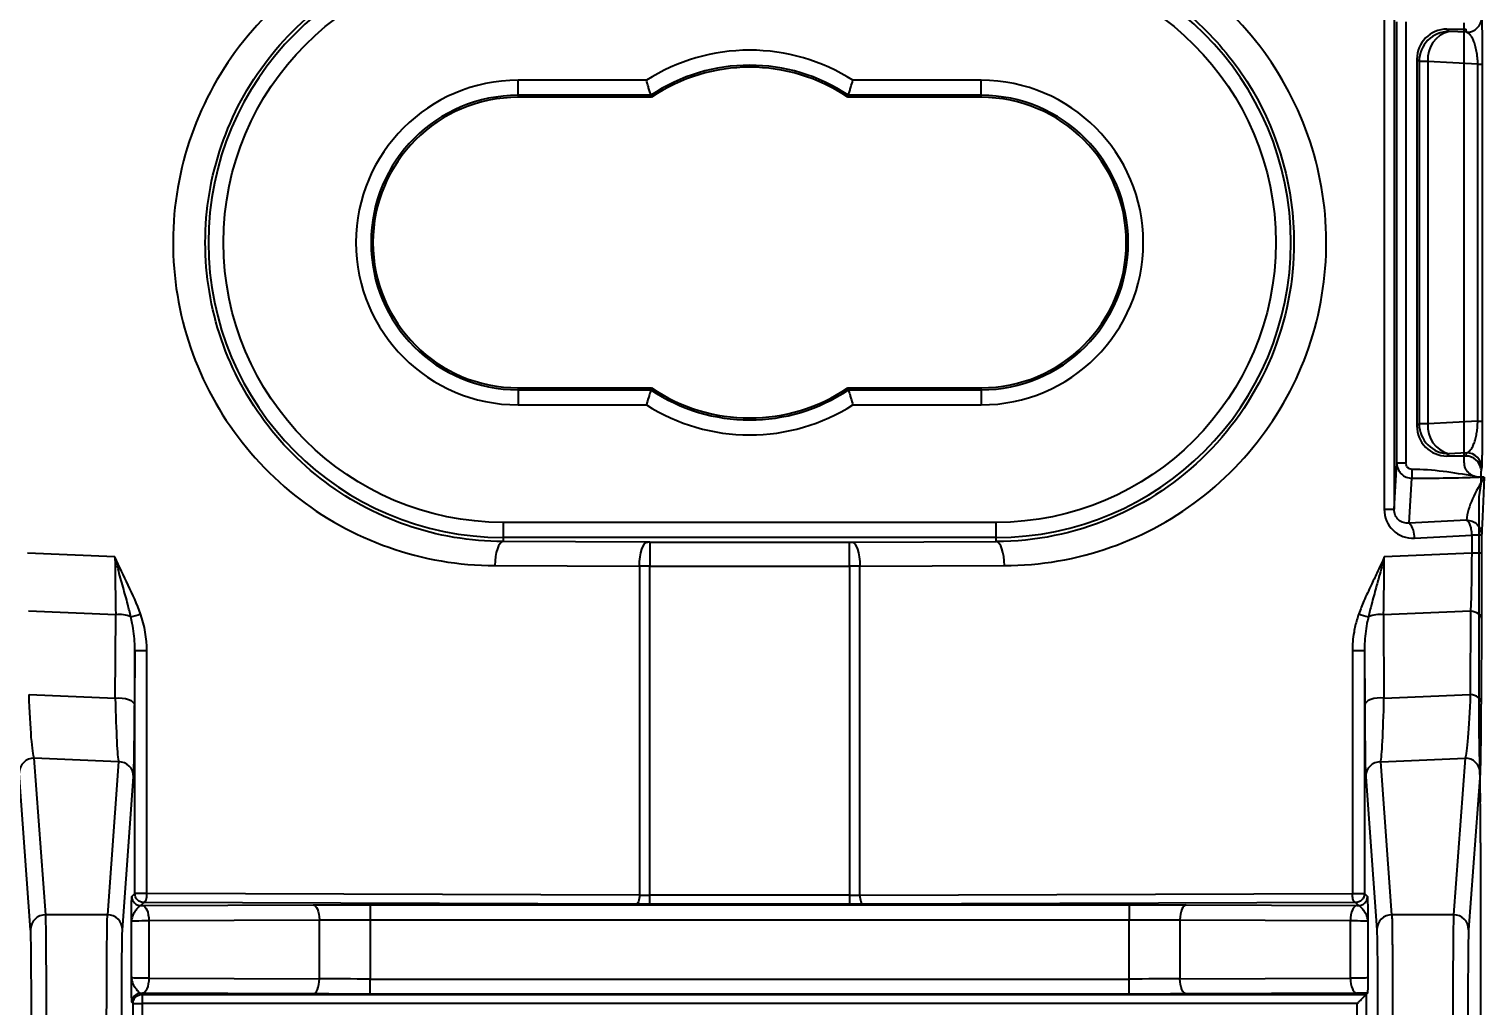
# Model space of a CAD drawing. Header units: inches. Extents: x 897.4 to 914.4, y -8.5 to 2.5.
# Drawn here: x 902.422 to 903.374, y -0.677 to -0.038 of the extents above; entities that cross this region are included whole.
import ezdxf

# ---------------------------------------------------------------- set-up
doc = ezdxf.new("R2010")
doc.units = ezdxf.units.IN
doc.header["$LTSCALE"] = 4
doc.header["$MEASUREMENT"] = 0
doc.layers.get('0').update_dxf_attribs({"linetype": 'CONTINUOUS'})
doc.layers.get('DEFPOINTS').update_dxf_attribs({"linetype": 'CONTINUOUS'})
doc.layers.add('DIMENSIONS', color=140, linetype='CONTINUOUS')
doc.styles.get("Standard").update_dxf_attribs({"font": 'romans.shx'})
doc.dimstyles.get("Standard").update_dxf_attribs({"dimtxt": 0.15, "dimasz": 0.18, "dimexe": 0.0625, "dimexo": 0.125, "dimgap": 0.0625, "dimtad": 0, "dimtih": 1, "dimtoh": 1, "dimzin": 0, "dimdsep": 46, "dimtxsty": 'Standard', "dimcen": 0.09, "dimadec": 0, "dimazin": 0, "dimtfac": 1, "dimtofl": 0, "dimtmove": 0, "dimatfit": 3, "dimfxl": 1, "dimtolj": 1, "dimtzin": 0, "dimarcsym": 0})

# ---------------------------------------------------------------- blocks, each defined once
blk = doc.blocks.new('*D13')
at = {"layer": 'DEFPOINTS', "color": 0}
for p in [(901.68601, -0.17773), (902.1819, -0.17773), (901.68601, -2.29483)]:
    blk.add_point(p, dxfattribs=at)
at = {"layer": 'DIMENSIONS', "color": 0, "lineweight": -2}
for p, q in [((901.68601, -0.30273), (901.68601, -2.35733)), ((902.1819, -0.30273), (902.1819, -2.35733)), ((901.86601, -2.29483), (902.0019, -2.29483)), ((902.1819, -2.29483), (902.3619, -2.29483))]:
    blk.add_line(p, q, dxfattribs=at)
at = {"layer": 'DIMENSIONS', "color": 0}
for points in [[(901.86601, -2.26483), (901.86601, -2.32483), (901.68601, -2.29483)], [(902.0019, -2.26483), (902.0019, -2.32483), (902.1819, -2.29483)]]:
    blk.add_solid(points, dxfattribs=at)
at = {"layer": 'DIMENSIONS', "color": 0, "insert": (902.83154, -2.29483), "char_height": 0.15, "attachment_point": 5}
blk.add_mtext('\\A1;0.50\\P [12.6]', dxfattribs=at)

msp = doc.modelspace()

# ---------------------------------------------------------------- linework, layer by layer
for p, q in [((903.30944, -0.00314), (903.30944, -0.35231)), ((903.31591, -0.00314), (903.31591, -0.35231)), ((903.31774, -0.32218), (903.31774, -0.03327)), ((903.32364, -0.03327), (903.32364, -0.32218)), ((903.35042, -0.03804), (903.36302, -0.03801)), ((903.35042, -0.03804), (903.35192, -0.03953)), ((903.3618, -0.32144), (903.3618, -0.03402)), ((903.36337, -0.04013), (903.36302, -0.03801)), ((903.36337, -0.04013), (903.35192, -0.03953)), ((903.3308, -0.05773), (903.33226, -0.05919)), ((903.3308, -0.05773), (903.3308, -0.29773)), ((903.338, -0.05919), (903.33226, -0.05919)), ((903.33226, -0.05919), (903.33226, -0.29626)), ((903.37069, -0.0609), (903.338, -0.05919)), ((903.338, -0.05919), (903.338, -0.29626)), ((903.37069, -0.29455), (903.37069, -0.0609)), ((903.37069, -0.0609), (903.37357, -0.0609)), ((903.37357, -0.0609), (903.37357, -0.29455)), ((902.8263, -0.07151), (902.74232, -0.07151)), ((902.74232, -0.08136), (902.74232, -0.07151)), ((903.04547, -0.07151), (902.96149, -0.07151)), ((903.04547, -0.08136), (903.04547, -0.07151)), ((902.82923, -0.08136), (902.74232, -0.08136)), ((902.74232, -0.08136), (902.74232, -0.08265)), ((902.82962, -0.08265), (902.74232, -0.08265)), ((902.82962, -0.08265), (902.82923, -0.08136)), ((902.95856, -0.08136), (902.95816, -0.08265)), ((903.04547, -0.08265), (902.95816, -0.08265)), ((903.04547, -0.08136), (902.95856, -0.08136)), ((903.04547, -0.08265), (903.04547, -0.08136)), ((902.74232, -0.27281), (902.74232, -0.2741)), ((902.74232, -0.27281), (902.82962, -0.27281)), ((902.74232, -0.2741), (902.74232, -0.28394)), ((902.74232, -0.2741), (902.82923, -0.2741)), ((902.82923, -0.2741), (902.82962, -0.27281)), ((902.95816, -0.27281), (902.95856, -0.2741)), ((902.95816, -0.27281), (903.04547, -0.27281)), ((902.95856, -0.2741), (903.04547, -0.2741)), ((903.04547, -0.2741), (903.04547, -0.27281)), ((903.04547, -0.2741), (903.04547, -0.28394)), ((902.74232, -0.28394), (902.8263, -0.28394)), ((902.96149, -0.28394), (903.04547, -0.28394)), ((903.37069, -0.29455), (903.338, -0.29626)), ((903.37069, -0.29455), (903.37357, -0.29455)), ((903.3308, -0.29773), (903.33226, -0.29626)), ((903.338, -0.29626), (903.33226, -0.29626)), ((903.31591, -0.35231), (903.31774, -0.32218)), ((903.32364, -0.32218), (903.31774, -0.32218)), ((903.35192, -0.31592), (903.35042, -0.31742)), ((903.36302, -0.31744), (903.35042, -0.31742)), ((903.36337, -0.31532), (903.35192, -0.31592)), ((903.36302, -0.31744), (903.36337, -0.31532)), ((903.3258, -0.3614), (903.32758, -0.332)), ((903.32758, -0.32616), (903.32758, -0.332)), ((903.3683, -0.33069), (903.3683, -0.33135)), ((903.37488, -0.33127), (903.37162, -0.33127)), ((903.37322, -0.32515), (903.37286, -0.32732)), ((903.37278, -0.33569), (903.37138, -0.34407)), ((902.73247, -0.36088), (902.73247, -0.37073)), ((903.05531, -0.36088), (902.73247, -0.36088)), ((903.05531, -0.37073), (903.05531, -0.36088)), ((903.30944, -0.35231), (903.31591, -0.35231)), ((903.36334, -0.35943), (903.3258, -0.3614)), ((903.3713, -0.3539), (903.3713, -0.46978)), ((902.73247, -0.37073), (902.73247, -0.37343)), ((903.05531, -0.37073), (902.73247, -0.37073)), ((903.05531, -0.37343), (903.05531, -0.37073)), ((903.32916, -0.37114), (903.36671, -0.36917)), ((903.36671, -0.36917), (903.36671, -0.38098)), ((903.37318, -0.36917), (903.36671, -0.36917)), ((903.37318, -0.36917), (903.37318, -0.38098)), ((902.82712, -0.37373), (902.73247, -0.37343)), ((902.82846, -0.37373), (902.95932, -0.37373)), ((902.82846, -0.37373), (902.82846, -0.38948)), ((902.95932, -0.38948), (902.95932, -0.37373)), ((902.96066, -0.37373), (903.05531, -0.37343)), ((902.4783, -0.38347), (902.42108, -0.38098)), ((902.72709, -0.38918), (902.82173, -0.38948)), ((902.82173, -0.38948), (902.82173, -0.60476)), ((902.82846, -0.60477), (902.82846, -0.38948)), ((902.82846, -0.38948), (902.95932, -0.38948)), ((902.95932, -0.38948), (902.95932, -0.60477)), ((902.96605, -0.38948), (903.06069, -0.38918)), ((902.96605, -0.60476), (902.96605, -0.38948)), ((903.36671, -0.38098), (903.30949, -0.38347)), ((903.37318, -0.38098), (903.36671, -0.38098)), ((902.47879, -0.42134), (902.42177, -0.41886)), ((903.36601, -0.41886), (903.309, -0.42134)), ((903.36601, -0.41886), (903.36574, -0.47346)), ((902.47851, -0.47592), (902.47879, -0.42134)), ((903.309, -0.42134), (903.30927, -0.47592)), ((903.37308, -0.42356), (903.37281, -0.47816)), ((902.49131, -0.44495), (902.49113, -0.48062)), ((902.49131, -0.60373), (902.49131, -0.44495)), ((902.49923, -0.44495), (902.49131, -0.44495)), ((902.49923, -0.60373), (902.49923, -0.44495)), ((903.28855, -0.44495), (903.28855, -0.60373)), ((903.29647, -0.44495), (903.28855, -0.44495)), ((903.29647, -0.44495), (903.29647, -0.60373)), ((903.29647, -0.44495), (903.29665, -0.48062)), ((902.42204, -0.47346), (902.47851, -0.47592)), ((903.30927, -0.47592), (903.36574, -0.47346)), ((903.37145, -0.49654), (903.37233, -0.54379)), ((902.43292, -0.61765), (902.42545, -0.51511)), ((902.48066, -0.51752), (902.42545, -0.51511)), ((902.48066, -0.51752), (902.47337, -0.61765)), ((903.30712, -0.51752), (903.36233, -0.51511)), ((903.31442, -0.61765), (903.30712, -0.51752)), ((903.36233, -0.51511), (903.35486, -0.61765)), ((902.42308, -0.62742), (902.41561, -0.52489)), ((902.48321, -0.62742), (902.4905, -0.52729)), ((903.29728, -0.52729), (903.30458, -0.62742)), ((903.37217, -0.52489), (903.3647, -0.62742)), ((903.37248, -0.57055), (903.37248, -0.96845)), ((902.48932, -0.60573), (902.49131, -0.60373)), ((902.49923, -0.60373), (902.49131, -0.60373)), ((902.82173, -0.60476), (902.49923, -0.60373)), ((902.82846, -0.61068), (902.82846, -0.60477)), ((902.95932, -0.60477), (902.82846, -0.60477)), ((902.95932, -0.60477), (902.95932, -0.61068)), ((902.96605, -0.60476), (903.28855, -0.60373)), ((903.28855, -0.60373), (903.29647, -0.60373)), ((903.29647, -0.60373), (903.29847, -0.60573)), ((902.47337, -0.61765), (902.43292, -0.61765)), ((902.49721, -0.60964), (902.49522, -0.61163)), ((902.49522, -0.61163), (902.4963, -0.61163)), ((902.4963, -0.61163), (902.60797, -0.61117)), ((902.81971, -0.61066), (902.49721, -0.60964)), ((902.6454, -0.6111), (903.14238, -0.6111)), ((902.6454, -0.6111), (902.6454, -0.62094)), ((902.95932, -0.61068), (902.82846, -0.61068)), ((903.29057, -0.60964), (902.96807, -0.61066)), ((903.14238, -0.6111), (903.14238, -0.62094)), ((903.17982, -0.61117), (903.29149, -0.61163)), ((903.29256, -0.61163), (903.29057, -0.60964)), ((903.29149, -0.61163), (903.29256, -0.61163)), ((903.35486, -0.61765), (903.31442, -0.61765)), ((902.48909, -0.65895), (902.48909, -0.6217)), ((902.50045, -0.62147), (902.61213, -0.62102)), ((902.50045, -0.62147), (902.50045, -0.65918)), ((902.61213, -0.65964), (902.61213, -0.62102)), ((902.6454, -0.62094), (902.6454, -0.65971)), ((902.6454, -0.62094), (903.14238, -0.62094)), ((903.14238, -0.65971), (903.14238, -0.62094)), ((903.17566, -0.62102), (903.28733, -0.62147)), ((903.17566, -0.62102), (903.17566, -0.65964)), ((903.28733, -0.65918), (903.28733, -0.62147)), ((903.29869, -0.6217), (903.29869, -0.65895)), ((902.50045, -0.65918), (902.61213, -0.65964)), ((902.6454, -0.66955), (902.6454, -0.65971)), ((902.6454, -0.65971), (903.14238, -0.65971)), ((903.14238, -0.66955), (903.14238, -0.65971)), ((903.17566, -0.65964), (903.28733, -0.65918)), ((902.4901, -0.67571), (902.48932, -0.67492)), ((902.4901, -1.01971), (902.4901, -0.67571)), ((902.4901, -0.67571), (902.49601, -0.67571)), ((902.49522, -0.66902), (902.49601, -0.6698)), ((902.49601, -0.6698), (903.29768, -0.6698)), ((902.49601, -0.6698), (902.49601, -0.67571)), ((903.29178, -0.67571), (902.49601, -0.67571)), ((902.49601, -0.67571), (902.49601, -1.01971)), ((902.60797, -0.66948), (902.4963, -0.66902)), ((903.14238, -0.66955), (902.6454, -0.66955)), ((903.29149, -0.66902), (903.17982, -0.66948)), ((903.29178, -1.01971), (903.29178, -0.67571)), ((903.2985, -0.66898), (903.29768, -0.6698)), ((903.29768, -0.6698), (903.29768, -1.01971))]:
    msp.add_line(p, q)
at = {"flags": 128}
for points in [[(902.73247, -0.37343), (902.73143, -0.37376), (902.73042, -0.37467), (902.7295, -0.37613), (902.72868, -0.37809), (902.72801, -0.38047), (902.72751, -0.38318), (902.7272, -0.38612), (902.72709, -0.38918)], [(902.82173, -0.38948), (902.82184, -0.38642), (902.82215, -0.38348), (902.82266, -0.38077), (902.82333, -0.37839), (902.82414, -0.37643), (902.82507, -0.37497), (902.82607, -0.37406), (902.82712, -0.37373)], [(902.96066, -0.37373), (902.96171, -0.37406), (902.96272, -0.37497), (902.96364, -0.37643), (902.96446, -0.37839), (902.96513, -0.38077), (902.96563, -0.38348), (902.96594, -0.38642), (902.96605, -0.38948)], [(903.06069, -0.38918), (903.06058, -0.38612), (903.06027, -0.38318), (903.05977, -0.38047), (903.0591, -0.37809), (903.05829, -0.37613), (903.05736, -0.37467), (903.05635, -0.37376), (903.05531, -0.37343)], [(903.37308, -0.42356), (903.37294, -0.42278), (903.37256, -0.42202), (903.37194, -0.4213), (903.3711, -0.42063), (903.37005, -0.42004), (903.36884, -0.41954), (903.36748, -0.41914), (903.36601, -0.41886)], [(902.47851, -0.47592), (902.48075, -0.47573), (902.48302, -0.47581), (902.48519, -0.47615), (902.48716, -0.47672), (902.48881, -0.4775), (902.49007, -0.47844), (902.49085, -0.4795), (902.49113, -0.48062)], [(903.30927, -0.47592), (903.30703, -0.47573), (903.30477, -0.47581), (903.30259, -0.47615), (903.30063, -0.47672), (903.29897, -0.4775), (903.29772, -0.47844), (903.29693, -0.4795), (903.29665, -0.48062)], [(903.37281, -0.47816), (903.37267, -0.47738), (903.37229, -0.47662), (903.37166, -0.4759), (903.37082, -0.47523), (903.36978, -0.47464), (903.36856, -0.47414), (903.36721, -0.47374), (903.36574, -0.47346)], [(902.49721, -0.60964), (902.49761, -0.60952), (902.49798, -0.60918), (902.49833, -0.60863), (902.49864, -0.60789), (902.49889, -0.607), (902.49908, -0.60598), (902.49919, -0.60488), (902.49923, -0.60373)], [(902.82173, -0.60476), (902.82169, -0.60591), (902.82157, -0.60701), (902.82139, -0.60803), (902.82113, -0.60892), (902.82083, -0.60965), (902.82048, -0.6102), (902.8201, -0.61054), (902.81971, -0.61066)], [(902.96605, -0.60476), (902.96609, -0.60591), (902.96621, -0.60701), (902.9664, -0.60803), (902.96665, -0.60892), (902.96695, -0.60965), (902.9673, -0.6102), (902.96768, -0.61054), (902.96807, -0.61066)], [(902.4963, -0.61163), (902.4971, -0.61183), (902.49788, -0.6124), (902.4986, -0.61331), (902.49923, -0.61454), (902.49974, -0.61603), (902.50013, -0.61772), (902.50037, -0.61956), (902.50045, -0.62147)], [(902.60797, -0.61117), (902.60877, -0.61138), (902.60955, -0.61195), (902.61027, -0.61286), (902.6109, -0.61408), (902.61141, -0.61557), (902.6118, -0.61727), (902.61204, -0.61911), (902.61213, -0.62102)], [(903.17982, -0.61117), (903.17901, -0.61138), (903.17823, -0.61195), (903.17752, -0.61286), (903.17689, -0.61408), (903.17637, -0.61557), (903.17598, -0.61727), (903.17574, -0.61911), (903.17566, -0.62102)], [(903.29149, -0.61163), (903.29068, -0.61183), (903.2899, -0.6124), (903.28919, -0.61331), (903.28856, -0.61454), (903.28804, -0.61603), (903.28765, -0.61772), (903.28741, -0.61956), (903.28733, -0.62147)], [(902.50045, -0.65918), (902.50037, -0.66109), (902.50013, -0.66293), (902.49974, -0.66463), (902.49923, -0.66611), (902.4986, -0.66734), (902.49788, -0.66825), (902.4971, -0.66882), (902.4963, -0.66902)], [(902.60797, -0.66948), (902.60877, -0.66928), (902.60955, -0.66871), (902.61027, -0.66779), (902.6109, -0.66657), (902.61141, -0.66508), (902.6118, -0.66338), (902.61204, -0.66155), (902.61213, -0.65964)], [(903.17982, -0.66948), (903.17901, -0.66928), (903.17823, -0.66871), (903.17752, -0.66779), (903.17689, -0.66657), (903.17637, -0.66508), (903.17598, -0.66338), (903.17574, -0.66155), (903.17566, -0.65964)], [(903.28733, -0.65918), (903.28741, -0.66109), (903.28765, -0.66293), (903.28804, -0.66463), (903.28856, -0.66611), (903.28919, -0.66734), (903.2899, -0.66825), (903.29068, -0.66882), (903.29149, -0.66902)]]:
    msp.add_lwpolyline(points, dxfattribs=at)
for centre, radius, start, end in [((902.73247, -0.17773), 0.193, 90, 270), ((903.05531, -0.17773), 0.193, 270, 90), ((903.36338, -0.03029), 0.00984, 269.99231, 359.93101), ((903.35198, -0.05925), 0.01972, 90.18343, 179.81646), ((903.35631, -0.0574), 0.0184, 103.8066, 185.59037), ((902.89389, -0.17773), 0.11606, 56.13822, 123.86178), ((902.89389, -0.17773), 0.11477, 55.9428, 124.0572), ((902.74232, -0.17773), 0.09637, 90, 270), ((902.74232, -0.17773), 0.09508, 90, 270), ((903.04547, -0.17773), 0.09637, 270, 90), ((903.04547, -0.17773), 0.09508, 0, 90), ((903.04547, -0.17773), 0.09508, 270, 0), ((902.89389, -0.17773), 0.11606, 236.13822, 303.86178), ((902.89389, -0.17773), 0.11477, 235.9428, 304.0572), ((903.35198, -0.2962), 0.01972, 180.18365, 269.81646), ((903.35631, -0.29806), 0.0184, 174.40963, 256.1934), ((903.36338, -0.32516), 0.00984, 0.06905, 90.00742), ((903.31682, -0.36995), 0.0124, 354.50836, 43.6167), ((902.48151, -0.43828), 0.01716, 65.20242, 99.12591), ((902.48057, -0.38622), 0.03738, 282.5596, 292.71322), ((903.30721, -0.38622), 0.03738, 247.28708, 257.4401), ((903.30627, -0.43828), 0.01716, 80.87416, 114.7975), ((902.42543, -0.52493), 0.00982, 89.86754, 179.72686), ((902.48068, -0.52734), 0.00982, 0.27312, 90.1329), ((903.3071, -0.52734), 0.00982, 89.8674, 179.72673), ((903.36235, -0.52493), 0.00982, 0.27341, 90.13251), ((902.49522, -0.60573), 0.00591, 180.00454, 269.99506), ((903.29256, -0.60573), 0.00591, 270.00519, 359.99477), ((902.4329, -0.62747), 0.00982, 89.8671, 179.72686), ((902.47339, -0.62747), 0.00982, 0.27314, 90.1329), ((903.31439, -0.62747), 0.00982, 89.86738, 179.72674), ((903.35488, -0.62747), 0.00982, 0.27321, 90.13262), ((902.49522, -0.67493), 0.00591, 90.00505, 179.99531)]:
    msp.add_arc(centre, radius, start, end)
for centre, major_axis, ratio, start_param, end_param in [((903.35048, -0.05775), (-0.00453, 0.01919), 0.997962, 6.053705, 7.621762), ((903.35048, -0.29771), (0.00453, 0.01919), 0.997962, 1.803016, 3.371073), ((903.36302, -0.3273), (-0.00336, 0.00927), 0.997866, 4.511272, 5.93383), ((903.37277, -0.32586), (0, 0.00984), 0.00873, 3.193969, 4.563873), ((903.37139, -0.3539), (0, 0.00984), 0.008727, 0.05236, 1.570796), ((903.37156, -0.46978), (0, 0.02953), 0.008727, 1.570796, 2.70526), ((903.37222, -0.57055), (0, 0.02953), 0.008727, 4.712389, 5.846853)]:
    msp.add_ellipse(centre, major_axis=major_axis, ratio=ratio, start_param=start_param, end_param=end_param)
for points, knots in [([(902.6346, 0.0121), (902.61339, 0.00168), (902.59394, -0.01231), (902.56072, -0.04594), (902.54696, -0.06555), (902.52666, -0.10823), (902.52012, -0.13129), (902.51499, -0.17827), (902.5164, -0.20219), (902.52702, -0.24825), (902.53622, -0.27037), (902.5614, -0.31037), (902.57736, -0.32824), (902.6143, -0.35772), (902.63526, -0.36934), (902.67984, -0.38503), (902.70345, -0.3891), (902.72709, -0.38918)], [0, 0, 0, 0, 0.125, 0.125, 0.25, 0.25, 0.375, 0.375, 0.5, 0.5, 0.625, 0.625, 0.75, 0.75, 0.875, 0.875, 1, 1, 1, 1]), ([(903.06069, -0.38918), (903.08433, -0.3891), (903.10794, -0.38503), (903.15252, -0.36934), (903.17348, -0.35772), (903.21042, -0.32824), (903.22639, -0.31037), (903.25157, -0.27037), (903.26077, -0.24825), (903.27138, -0.20219), (903.27279, -0.17827), (903.26766, -0.13129), (903.26112, -0.10823), (903.24082, -0.06555), (903.22706, -0.04594), (903.19385, -0.01231), (903.1744, 0.00168), (903.15318, 0.0121)], [0, 0, 0, 0, 0.125, 0.125, 0.25, 0.25, 0.375, 0.375, 0.5, 0.5, 0.625, 0.625, 0.75, 0.75, 0.875, 0.875, 1, 1, 1, 1]), ([(902.73247, -0.36088), (902.63139, -0.36088), (902.54932, -0.27881), (902.54932, -0.07664), (902.63139, 0.00543), (902.73247, 0.00543)], [0, 0, 0, 0, 0.5, 0.5, 1, 1, 1, 1]), ([(902.73247, -0.37343), (902.71094, -0.37336), (902.68943, -0.3697), (902.64874, -0.35561), (902.62958, -0.34517), (902.59566, -0.31866), (902.58091, -0.30258), (902.55741, -0.26651), (902.54867, -0.24651), (902.53812, -0.20478), (902.53634, -0.18303), (902.53988, -0.14013), (902.54524, -0.11898), (902.56249, -0.07954), (902.57441, -0.06126), (902.60351, -0.02954), (902.62071, -0.01611), (902.63962, -0.00582)], [0, 0, 0, 0, 0.125, 0.125, 0.25, 0.25, 0.375, 0.375, 0.5, 0.5, 0.625, 0.625, 0.75, 0.75, 0.875, 0.875, 1, 1, 1, 1]), ([(903.14816, -0.00582), (903.16353, -0.01418), (903.17777, -0.02461), (903.20297, -0.04887), (903.21393, -0.06271), (903.24075, -0.10781), (903.25035, -0.14275), (903.25034, -0.17773)], [0, 0, 0, 0, 0.25, 0.25, 0.5, 0.5, 1, 1, 1, 1]), ([(903.37322, -0.0303), (903.37323, -0.0304), (903.37325, -0.03058), (903.37328, -0.03116), (903.37332, -0.03198), (903.37336, -0.03342), (903.37341, -0.03586), (903.37347, -0.03981), (903.37351, -0.04454), (903.37355, -0.04981), (903.37357, -0.05533), (903.37357, -0.05907), (903.37357, -0.0609)], [0, 0, 0, 0, 0.070121, 0.139389, 0.208105, 0.276574, 0.41912, 0.554505, 0.680851, 0.798724, 0.90123, 1, 1, 1, 1]), ([(903.37069, -0.0609), (903.37067, -0.06021), (903.37063, -0.0588), (903.37046, -0.0567), (903.37022, -0.0546), (903.3699, -0.05254), (903.3695, -0.05053), (903.36902, -0.04862), (903.36832, -0.04641), (903.36731, -0.04405), (903.36613, -0.04215), (903.36477, -0.04071), (903.36389, -0.04035), (903.36337, -0.04013)], [0, 0, 0, 0, 0.04717, 0.096802, 0.14995, 0.207476, 0.270061, 0.338234, 0.412407, 0.54425, 0.702531, 0.825216, 1, 1, 1, 1]), ([(902.96149, -0.07151), (902.94129, -0.05866), (902.91784, -0.05183), (902.86995, -0.05183), (902.8465, -0.05866), (902.8263, -0.07151)], [0, 0, 0, 0, 0.5, 0.5, 1, 1, 1, 1]), ([(902.82923, -0.08136), (902.82921, -0.08132), (902.82919, -0.08124), (902.82901, -0.08066), (902.82873, -0.07972), (902.82827, -0.07819), (902.82745, -0.07553), (902.82673, -0.07301), (902.8263, -0.07151)], [0, 0, 0, 0, 0.118268, 0.240943, 0.368387, 0.500922, 0.704299, 1, 1, 1, 1]), ([(902.95856, -0.08136), (902.95857, -0.08132), (902.95859, -0.08124), (902.95876, -0.08066), (902.95905, -0.07973), (902.9595, -0.07824), (902.96026, -0.0756), (902.96102, -0.07308), (902.96149, -0.07151)], [0, 0, 0, 0, 0.1170319, 0.239309, 0.3671947, 0.5010354, 0.6896511, 1, 1, 1, 1]), ([(903.25034, -0.17773), (903.25033, -0.20329), (903.24527, -0.22883), (903.22575, -0.27608), (903.2113, -0.29775), (903.17522, -0.33397), (903.15359, -0.34849), (903.10641, -0.36819), (903.08088, -0.37334), (903.05531, -0.37343)], [0, 0, 0, 0, 0.25, 0.25, 0.5, 0.5, 0.75, 0.75, 1, 1, 1, 1]), ([(902.82923, -0.2741), (902.82921, -0.27414), (902.82919, -0.27422), (902.82902, -0.27479), (902.82874, -0.27573), (902.82828, -0.27721), (902.82752, -0.27986), (902.82677, -0.28238), (902.8263, -0.28394)], [0, 0, 0, 0, 0.117039, 0.239325, 0.367221, 0.501073, 0.689672, 1, 1, 1, 1]), ([(902.95856, -0.2741), (902.95857, -0.27414), (902.9586, -0.27422), (902.95877, -0.2748), (902.95906, -0.27573), (902.95951, -0.27727), (902.96033, -0.27992), (902.96106, -0.28245), (902.96149, -0.28394)], [0, 0, 0, 0, 0.118276, 0.24096, 0.368414, 0.500959, 0.704321, 1, 1, 1, 1]), ([(902.8263, -0.28394), (902.8465, -0.2968), (902.86995, -0.30363), (902.91784, -0.30363), (902.94129, -0.2968), (902.96149, -0.28394)], [0, 0, 0, 0, 0.5, 0.5, 1, 1, 1, 1]), ([(903.36337, -0.31532), (903.36374, -0.31519), (903.36439, -0.31495), (903.36527, -0.3142), (903.36626, -0.3131), (903.36731, -0.3114), (903.36846, -0.30872), (903.36937, -0.30561), (903.37006, -0.30208), (903.37055, -0.29838), (903.37064, -0.29578), (903.37069, -0.29455)], [0, 0, 0, 0, 0.12241, 0.221656, 0.297743, 0.456092, 0.588057, 0.713854, 0.82221, 0.916088, 1, 1, 1, 1]), ([(903.37357, -0.29455), (903.37357, -0.29547), (903.37357, -0.2973), (903.37357, -0.30002), (903.37356, -0.3027), (903.37354, -0.3064), (903.37351, -0.31091), (903.37347, -0.31563), (903.37341, -0.3196), (903.37335, -0.3225), (903.37328, -0.32447), (903.37324, -0.32492), (903.37322, -0.32515)], [0, 0, 0, 0, 0.049287, 0.09878, 0.149298, 0.201609, 0.319076, 0.445772, 0.580738, 0.723638, 0.860518, 1, 1, 1, 1]), ([(903.31774, -0.32218), (903.31774, -0.32476), (903.3188, -0.32731), (903.32244, -0.33094), (903.32499, -0.332), (903.32758, -0.332)], [0, 0, 0, 0, 0.5, 0.5, 1, 1, 1, 1]), ([(903.32758, -0.32616), (903.32654, -0.32616), (903.32552, -0.32573), (903.32407, -0.32426), (903.32364, -0.32323), (903.32364, -0.32218)], [0, 0, 0, 0, 0.5, 0.5, 1, 1, 1, 1]), ([(903.3683, -0.33069), (903.36773, -0.33045), (903.36657, -0.32997), (903.36503, -0.32881), (903.36369, -0.32735), (903.36264, -0.32559), (903.36194, -0.32358), (903.36185, -0.32216), (903.3618, -0.32144)], [0, 0, 0, 0, 0.153652, 0.312437, 0.476413, 0.645635, 0.820149, 1, 1, 1, 1]), ([(903.37488, -0.33127), (903.37469, -0.33602), (903.37441, -0.34314), (903.37402, -0.35228), (903.37374, -0.35871), (903.37345, -0.36449), (903.37327, -0.36765), (903.37318, -0.36917)], [0, 0, 0, 0, 0.333701, 0.500437, 0.679376, 0.845878, 1, 1, 1, 1]), ([(903.30944, -0.35231), (903.30944, -0.35753), (903.31156, -0.36257), (903.31886, -0.36954), (903.32398, -0.37141), (903.32916, -0.37114)], [0, 0, 0, 0, 0.5, 0.5, 1, 1, 1, 1]), ([(903.3258, -0.3614), (903.32319, -0.36167), (903.32063, -0.36085), (903.31697, -0.35749), (903.31591, -0.35498), (903.31591, -0.35231)], [0, 0, 0, 0, 0.5, 0.5, 1, 1, 1, 1]), ([(903.36334, -0.35943), (903.36348, -0.3595), (903.36385, -0.3597), (903.36444, -0.36032), (903.36505, -0.36135), (903.36566, -0.36281), (903.36636, -0.36538), (903.36658, -0.36774), (903.36671, -0.36917)], [0, 0, 0, 0, 0.088541, 0.242238, 0.353509, 0.501157, 0.697249, 1, 1, 1, 1]), ([(903.36334, -0.35943), (903.36566, -0.35943), (903.36837, -0.36039), (903.37222, -0.36419), (903.37318, -0.36688), (903.37318, -0.36917)], [0, 0, 0, 0, 0.5, 0.5, 1, 1, 1, 1]), ([(902.95932, -0.37373), (902.95955, -0.37373), (902.96001, -0.37373), (902.96044, -0.37373), (902.96066, -0.37373)], [0, 0, 0, 0, 0.499999, 1, 1, 1, 1]), ([(902.49501, -0.4207), (902.49269, -0.41426), (902.48983, -0.40809), (902.48401, -0.39581), (902.48102, -0.38971), (902.4783, -0.38347)], [0, 0, 0, 0, 0.5, 0.5, 1, 1, 1, 1]), ([(902.4887, -0.42271), (902.48805, -0.42), (902.48649, -0.41353), (902.48357, -0.40312), (902.48066, -0.39276), (902.47896, -0.38609), (902.4783, -0.38347)], [0, 0, 0, 0, 0.209477, 0.499714, 0.803419, 1, 1, 1, 1]), ([(903.30949, -0.38347), (903.30877, -0.38508), (903.30719, -0.38863), (903.30429, -0.39478), (903.30048, -0.40273), (903.29633, -0.41152), (903.29387, -0.41788), (903.29278, -0.4207)], [0, 0, 0, 0, 0.12927, 0.28566, 0.499957, 0.778242, 1, 1, 1, 1]), ([(903.30949, -0.38347), (903.30908, -0.38507), (903.30812, -0.38888), (903.30634, -0.39549), (903.30389, -0.40427), (903.30129, -0.41353), (903.29973, -0.42), (903.29908, -0.42271)], [0, 0, 0, 0, 0.119364, 0.285673, 0.500319, 0.79053, 1, 1, 1, 1]), ([(903.37318, -0.38098), (903.37318, -0.38283), (903.37318, -0.38652), (903.37318, -0.39203), (903.37317, -0.3975), (903.37315, -0.40473), (903.37313, -0.41363), (903.3731, -0.42024), (903.37308, -0.42356)], [0, 0, 0, 0, 0.124151, 0.2480603, 0.3722753, 0.4973393, 0.7476609, 1, 1, 1, 1]), ([(902.49131, -0.44495), (902.49129, -0.44339), (902.49123, -0.43963), (902.4907, -0.43367), (902.48984, -0.4278), (902.48903, -0.42418), (902.4887, -0.42271)], [0, 0, 0, 0, 0.206972, 0.498996, 0.796964, 1, 1, 1, 1]), ([(903.29278, -0.4207), (903.29234, -0.42197), (903.29147, -0.42454), (903.29044, -0.42854), (903.28947, -0.4333), (903.28871, -0.43879), (903.2886, -0.44291), (903.28855, -0.44495)], [0, 0, 0, 0, 0.16352, 0.330285, 0.500906, 0.753447, 1, 1, 1, 1]), ([(903.29908, -0.42271), (903.29875, -0.42418), (903.29794, -0.4278), (903.29708, -0.43367), (903.29655, -0.43963), (903.2965, -0.44339), (903.29647, -0.44495)], [0, 0, 0, 0, 0.203038, 0.501004, 0.793026, 1, 1, 1, 1]), ([(902.42545, -0.51511), (902.42478, -0.51349), (902.42411, -0.50881), (902.42293, -0.49437), (902.42242, -0.48464), (902.42204, -0.47346)], [0, 0, 0, 0, 0.5, 0.5, 1, 1, 1, 1]), ([(902.47851, -0.47592), (902.47876, -0.48709), (902.47909, -0.49682), (902.47983, -0.51124), (902.48025, -0.51591), (902.48066, -0.51752)], [0, 0, 0, 0, 0.5, 0.5, 1, 1, 1, 1]), ([(903.30712, -0.51752), (903.30753, -0.51591), (903.30795, -0.51124), (903.30869, -0.49682), (903.30902, -0.48709), (903.30927, -0.47592)], [0, 0, 0, 0, 0.5, 0.5, 1, 1, 1, 1]), ([(903.36574, -0.47346), (903.36537, -0.48464), (903.36485, -0.49437), (903.36367, -0.50881), (903.36301, -0.51349), (903.36233, -0.51511)], [0, 0, 0, 0, 0.5, 0.5, 1, 1, 1, 1]), ([(902.4905, -0.52729), (902.49063, -0.5255), (902.49076, -0.52027), (902.49098, -0.5041), (902.49107, -0.49318), (902.49113, -0.48062)], [0, 0, 0, 0, 0.5, 0.5, 1, 1, 1, 1]), ([(903.29665, -0.48062), (903.29671, -0.49318), (903.29681, -0.5041), (903.29702, -0.52027), (903.29715, -0.5255), (903.29728, -0.52729)], [0, 0, 0, 0, 0.5, 0.5, 1, 1, 1, 1]), ([(903.37281, -0.47816), (903.3728, -0.4797), (903.37278, -0.48277), (903.37276, -0.48717), (903.37273, -0.4914), (903.37268, -0.49688), (903.37262, -0.50326), (903.37254, -0.50994), (903.37246, -0.51557), (903.37237, -0.51995), (903.37227, -0.5232), (903.37221, -0.52432), (903.37217, -0.52489)], [0, 0, 0, 0, 0.06012, 0.12029, 0.180725, 0.241638, 0.367325, 0.494176, 0.6216, 0.749909, 0.874785, 1, 1, 1, 1]), ([(902.48909, -0.6217), (902.48911, -0.61977), (902.48913, -0.61683), (902.48916, -0.61327), (902.48919, -0.61049), (902.48923, -0.60799), (902.48927, -0.60611), (902.4893, -0.60585), (902.48932, -0.60573)], [0, 0, 0, 0, 0.250924, 0.381584, 0.500814, 0.679307, 0.843358, 1, 1, 1, 1]), ([(902.49721, -0.60964), (902.49711, -0.60964), (902.49694, -0.60964), (902.49658, -0.60961), (902.49594, -0.60952), (902.49462, -0.60915), (902.49311, -0.60814), (902.49166, -0.60624), (902.49144, -0.60468), (902.49131, -0.60373)], [0, 0, 0, 0, 0.0326707, 0.0576054, 0.1171349, 0.2411405, 0.5008426, 0.6945001, 1, 1, 1, 1]), ([(903.29057, -0.60964), (903.29054, -0.60964), (903.29043, -0.60963), (903.29012, -0.60952), (903.28968, -0.6091), (903.28917, -0.60812), (903.28867, -0.60622), (903.2886, -0.60468), (903.28855, -0.60373)], [0, 0, 0, 0, 0.036242, 0.134591, 0.241314, 0.500885, 0.694685, 1, 1, 1, 1]), ([(903.29647, -0.60373), (903.29643, -0.60425), (903.29636, -0.6052), (903.29587, -0.60641), (903.29532, -0.60728), (903.2944, -0.60833), (903.29316, -0.60915), (903.29184, -0.60952), (903.29121, -0.60961), (903.29085, -0.60964), (903.29067, -0.60964), (903.29057, -0.60964)], [0, 0, 0, 0, 0.167515, 0.306819, 0.417844, 0.500535, 0.759523, 0.883187, 0.942553, 0.965773, 1, 1, 1, 1]), ([(903.29847, -0.60573), (903.29847, -0.60578), (903.29849, -0.60587), (903.29852, -0.60654), (903.29854, -0.60759), (903.29857, -0.60906), (903.29859, -0.61091), (903.29862, -0.61325), (903.29865, -0.61681), (903.29868, -0.61977), (903.29869, -0.6217)], [0, 0, 0, 0, 0.092854, 0.187644, 0.286037, 0.389528, 0.499402, 0.615869, 0.749527, 1, 1, 1, 1]), ([(902.43345, -0.69583), (902.43345, -0.6863), (902.43344, -0.67678), (902.43339, -0.65897), (902.43335, -0.65069), (902.43325, -0.63644), (902.43319, -0.63048), (902.43306, -0.62165), (902.43299, -0.61878), (902.43292, -0.61765)], [0, 0, 0, 0, 0.25, 0.25, 0.5, 0.5, 0.75, 0.75, 1, 1, 1, 1]), ([(902.47284, -0.69583), (902.47284, -0.69394), (902.47284, -0.69011), (902.47284, -0.68429), (902.47285, -0.67834), (902.47287, -0.6723), (902.47289, -0.66622), (902.47291, -0.66016), (902.47294, -0.65419), (902.47297, -0.64837), (902.473, -0.64278), (902.47304, -0.63751), (902.47309, -0.63264), (902.47313, -0.62825), (902.47319, -0.62445), (902.47324, -0.62134), (902.4733, -0.61894), (902.47334, -0.61808), (902.47337, -0.61765)], [0, 0, 0, 0, 0.049462, 0.100663, 0.153603, 0.208281, 0.264698, 0.322853, 0.382746, 0.444378, 0.507748, 0.572856, 0.639702, 0.708287, 0.778608, 0.850668, 0.924465, 1, 1, 1, 1]), ([(902.49522, -0.61163), (902.49505, -0.61167), (902.49468, -0.61174), (902.49406, -0.61221), (902.49329, -0.61297), (902.49235, -0.61409), (902.491, -0.61601), (902.48985, -0.61807), (902.48921, -0.62017), (902.48913, -0.62119), (902.48909, -0.6217)], [0, 0, 0, 0, 0.0790142, 0.1627868, 0.2501626, 0.3694192, 0.5005112, 0.7507527, 0.876512, 1, 1, 1, 1]), ([(902.60797, -0.61117), (902.60966, -0.61117), (902.61304, -0.61115), (902.61826, -0.61114), (902.62354, -0.61113), (902.6289, -0.61111), (902.63433, -0.61111), (902.63984, -0.6111), (902.64354, -0.6111), (902.6454, -0.6111)], [0, 0, 0, 0, 0.144264, 0.287125, 0.429137, 0.570865, 0.712876, 0.855736, 1, 1, 1, 1]), ([(902.82846, -0.61068), (902.82747, -0.61068), (902.82549, -0.61068), (902.82254, -0.61067), (902.82066, -0.61067), (902.81971, -0.61066)], [0, 0, 0, 0, 0.3340944, 0.6659046, 1, 1, 1, 1]), ([(902.96807, -0.61066), (902.96712, -0.61067), (902.96524, -0.61067), (902.96229, -0.61068), (902.96031, -0.61068), (902.95932, -0.61068)], [0, 0, 0, 0, 0.334095, 0.665906, 1, 1, 1, 1]), ([(903.14238, -0.6111), (903.14424, -0.6111), (903.14794, -0.6111), (903.15345, -0.61111), (903.15888, -0.61111), (903.16424, -0.61113), (903.16952, -0.61114), (903.17474, -0.61115), (903.17812, -0.61117), (903.17982, -0.61117)], [0, 0, 0, 0, 0.144264, 0.287124, 0.429135, 0.570863, 0.712875, 0.855736, 1, 1, 1, 1]), ([(903.29869, -0.6217), (903.29865, -0.62119), (903.29858, -0.62014), (903.29809, -0.61858), (903.29736, -0.61706), (903.29644, -0.61551), (903.29543, -0.61409), (903.29437, -0.61284), (903.2934, -0.61187), (903.29283, -0.61171), (903.29256, -0.61163)], [0, 0, 0, 0, 0.123292, 0.249217, 0.378297, 0.499601, 0.63065, 0.749964, 0.879678, 1, 1, 1, 1]), ([(903.31442, -0.61765), (903.31443, -0.61792), (903.31446, -0.61845), (903.3145, -0.61977), (903.31454, -0.62142), (903.31458, -0.62342), (903.31462, -0.62574), (903.31465, -0.62834), (903.31468, -0.6312), (903.31471, -0.63429), (903.31474, -0.63759), (903.31477, -0.64106), (903.31479, -0.64469), (903.31481, -0.64844), (903.31484, -0.65229), (903.31486, -0.65623), (903.31487, -0.66022), (903.31489, -0.66425), (903.3149, -0.6683), (903.31491, -0.67235), (903.31492, -0.67638), (903.31493, -0.68038), (903.31494, -0.68433), (903.31494, -0.68823), (903.31495, -0.69205), (903.31495, -0.69458), (903.31495, -0.69583)], [0, 0, 0, 0, 0.050554, 0.100335, 0.149343, 0.197578, 0.245041, 0.291731, 0.337648, 0.382793, 0.427164, 0.470763, 0.513589, 0.555643, 0.596923, 0.637431, 0.677166, 0.716128, 0.754317, 0.791733, 0.828376, 0.864247, 0.899344, 0.933669, 0.967221, 1, 1, 1, 1]), ([(903.35486, -0.61765), (903.35479, -0.61878), (903.35472, -0.62165), (903.35459, -0.63048), (903.35453, -0.63644), (903.35443, -0.65069), (903.3544, -0.65897), (903.35434, -0.67678), (903.35433, -0.6863), (903.35433, -0.69583)], [0, 0, 0, 0, 0.25, 0.25, 0.5, 0.5, 0.75, 0.75, 1, 1, 1, 1]), ([(902.42361, -0.69583), (902.42361, -0.69421), (902.42361, -0.69099), (902.4236, -0.68619), (902.4236, -0.68144), (902.42359, -0.67676), (902.42357, -0.6696), (902.42353, -0.6603), (902.42346, -0.64984), (902.42338, -0.64096), (902.42329, -0.6349), (902.42322, -0.63103), (902.42315, -0.62864), (902.4231, -0.62783), (902.42308, -0.62742)], [0, 0, 0, 0, 0.04854, 0.096737, 0.144829, 0.193058, 0.241663, 0.370746, 0.500036, 0.629122, 0.758414, 0.839083, 0.919241, 1, 1, 1, 1]), ([(902.48268, -0.69583), (902.48268, -0.68749), (902.48269, -0.67916), (902.48274, -0.66358), (902.48278, -0.65633), (902.48288, -0.64387), (902.48294, -0.63865), (902.48306, -0.63092), (902.48314, -0.62841), (902.48321, -0.62742)], [0, 0, 0, 0, 0.25, 0.25, 0.5, 0.5, 0.75, 0.75, 1, 1, 1, 1]), ([(902.48909, -0.6217), (902.48912, -0.62165), (902.49022, -0.62161), (902.49422, -0.62152), (902.49711, -0.62149), (902.50045, -0.62147)], [0, 0, 0, 0, 0.5, 0.5, 1, 1, 1, 1]), ([(903.28733, -0.62147), (903.29068, -0.62149), (903.29357, -0.62152), (903.29756, -0.62161), (903.29866, -0.62165), (903.29869, -0.6217)], [0, 0, 0, 0, 0.5, 0.5, 1, 1, 1, 1]), ([(903.30458, -0.62742), (903.30465, -0.62841), (903.30472, -0.63092), (903.30485, -0.63865), (903.30491, -0.64387), (903.305, -0.65633), (903.30504, -0.66358), (903.30509, -0.67916), (903.30511, -0.68749), (903.30511, -0.69583)], [0, 0, 0, 0, 0.25, 0.25, 0.5, 0.5, 0.75, 0.75, 1, 1, 1, 1]), ([(903.3647, -0.62742), (903.36469, -0.62764), (903.36466, -0.62809), (903.36462, -0.62918), (903.36458, -0.63057), (903.36454, -0.6323), (903.36448, -0.63547), (903.36441, -0.64095), (903.36432, -0.64983), (903.36426, -0.66029), (903.36421, -0.67056), (903.36419, -0.67983), (903.36418, -0.68777), (903.36417, -0.69314), (903.36417, -0.69583)], [0, 0, 0, 0, 0.048542, 0.09674, 0.144834, 0.193065, 0.241671, 0.370757, 0.500048, 0.629132, 0.758422, 0.839089, 0.919244, 1, 1, 1, 1]), ([(902.48932, -0.67492), (902.48931, -0.67488), (902.48929, -0.67478), (902.48927, -0.67411), (902.48924, -0.67306), (902.48921, -0.6716), (902.48919, -0.66974), (902.48916, -0.6674), (902.48913, -0.66384), (902.48911, -0.66088), (902.48909, -0.65895)], [0, 0, 0, 0, 0.0928542, 0.187644, 0.2860373, 0.3895279, 0.499402, 0.6158686, 0.7495271, 1, 1, 1, 1]), ([(902.48909, -0.65895), (902.48913, -0.65947), (902.48921, -0.66051), (902.4897, -0.66207), (902.49043, -0.6636), (902.49135, -0.66514), (902.49235, -0.66656), (902.49341, -0.66781), (902.49438, -0.66878), (902.49495, -0.66894), (902.49522, -0.66902)], [0, 0, 0, 0, 0.123292, 0.249217, 0.378297, 0.499601, 0.63065, 0.749964, 0.879678, 1, 1, 1, 1]), ([(902.50045, -0.65918), (902.49711, -0.65916), (902.49422, -0.65913), (902.49022, -0.65905), (902.48912, -0.659), (902.48909, -0.65895)], [0, 0, 0, 0, 0.5, 0.5, 1, 1, 1, 1]), ([(903.29869, -0.65895), (903.29866, -0.659), (903.29756, -0.65905), (903.29357, -0.65913), (903.29068, -0.65916), (903.28733, -0.65918)], [0, 0, 0, 0, 0.5, 0.5, 1, 1, 1, 1]), ([(903.29869, -0.65895), (903.29868, -0.66032), (903.29865, -0.66268), (903.29861, -0.66562), (903.29857, -0.6675), (903.29853, -0.66872), (903.29851, -0.6689), (903.2985, -0.66898)], [0, 0, 0, 0, 0.290961, 0.498709, 0.682047, 0.847745, 1, 1, 1, 1]), ([(902.4901, -0.67571), (902.49014, -0.67519), (902.49021, -0.67424), (902.4907, -0.67303), (902.49125, -0.67216), (902.49218, -0.67111), (902.49342, -0.6703), (902.49473, -0.66992), (902.49536, -0.66983), (902.49572, -0.66981), (902.4959, -0.6698), (902.49601, -0.6698)], [0, 0, 0, 0, 0.167515, 0.306819, 0.417844, 0.500535, 0.759523, 0.883187, 0.942553, 0.965773, 1, 1, 1, 1]), ([(902.6454, -0.66955), (902.64354, -0.66955), (902.63984, -0.66955), (902.63433, -0.66955), (902.6289, -0.66954), (902.62354, -0.66953), (902.61826, -0.66951), (902.61304, -0.6695), (902.60966, -0.66948), (902.60797, -0.66948)], [0, 0, 0, 0, 0.144264, 0.287124, 0.429135, 0.570863, 0.712875, 0.855736, 1, 1, 1, 1]), ([(903.17982, -0.66948), (903.17812, -0.66948), (903.17474, -0.6695), (903.16952, -0.66951), (903.16424, -0.66953), (903.15888, -0.66954), (903.15345, -0.66955), (903.14794, -0.66955), (903.14424, -0.66955), (903.14238, -0.66955)], [0, 0, 0, 0, 0.144264, 0.287125, 0.429137, 0.570865, 0.712876, 0.855736, 1, 1, 1, 1]), ([(903.2985, -0.66898), (903.29741, -0.66899), (903.29524, -0.66901), (903.29274, -0.66902), (903.29149, -0.66902)], [0, 0, 0, 0, 0.500001, 1, 1, 1, 1]), ([(903.29178, -0.67571), (903.29225, -0.67524), (903.29313, -0.67437), (903.29431, -0.67321), (903.29522, -0.67228), (903.29626, -0.67122), (903.29737, -0.67013), (903.29758, -0.6699), (903.29768, -0.6698)], [0, 0, 0, 0, 0.178909, 0.331072, 0.456612, 0.555768, 0.796536, 1, 1, 1, 1])]:
    msp.add_open_spline(points, degree=3, knots=knots)
for points in [[(903.05531, 0.00543), (903.1564, 0.00543), (903.23847, -0.07664), (903.23847, -0.17773)], [(902.74232, -0.07151), (902.6837, -0.07151), (902.6361, -0.11911), (902.6361, -0.17773)], [(903.15168, -0.17773), (903.15168, -0.11911), (903.10409, -0.07151), (903.04547, -0.07151)], [(902.6361, -0.17773), (902.6361, -0.23635), (902.6837, -0.28394), (902.74232, -0.28394)], [(903.04547, -0.28394), (903.10409, -0.28394), (903.15168, -0.23635), (903.15168, -0.17773)], [(903.23847, -0.17773), (903.23847, -0.27881), (903.1564, -0.36088), (903.05531, -0.36088)], [(903.3683, -0.33069), (903.35473, -0.32834), (903.34115, -0.32616), (903.32758, -0.32616)], [(903.32758, -0.332), (903.34115, -0.332), (903.35473, -0.33169), (903.3683, -0.33135)], [(903.37488, -0.33127), (903.36939, -0.34066), (903.36391, -0.35004), (903.36334, -0.35943)], [(903.37162, -0.33127), (903.37051, -0.33127), (903.36934, -0.33107), (903.3683, -0.33069)], [(903.3683, -0.33135), (903.36939, -0.33132), (903.37052, -0.33127), (903.37162, -0.33127)], [(903.37275, -0.32586), (903.37282, -0.32634), (903.37286, -0.32684), (903.37286, -0.32732)], [(902.82846, -0.37373), (902.82801, -0.37373), (902.82755, -0.37373), (902.82712, -0.37373)], [(902.4783, -0.38347), (902.47836, -0.3966), (902.47853, -0.40971), (902.47879, -0.42134)], [(902.82846, -0.38948), (902.82617, -0.38948), (902.82388, -0.38948), (902.82173, -0.38948)], [(902.96605, -0.38948), (902.9639, -0.38948), (902.96161, -0.38948), (902.95932, -0.38948)], [(903.309, -0.42134), (903.30925, -0.40971), (903.30942, -0.3966), (903.30949, -0.38347)], [(903.36671, -0.38098), (903.36664, -0.39411), (903.3664, -0.40722), (903.36601, -0.41886)], [(902.49923, -0.44495), (902.49923, -0.437), (902.4977, -0.42818), (902.49501, -0.4207)], [(902.82173, -0.60476), (902.82388, -0.60476), (902.82617, -0.60477), (902.82846, -0.60477)], [(902.95932, -0.60477), (902.96161, -0.60477), (902.9639, -0.60476), (902.96605, -0.60476)], [(902.61213, -0.62102), (902.62251, -0.62097), (902.63394, -0.62094), (902.6454, -0.62094)], [(903.14238, -0.62094), (903.15384, -0.62094), (903.16527, -0.62097), (903.17566, -0.62102)], [(902.6454, -0.65971), (902.63394, -0.65971), (902.62251, -0.65968), (902.61213, -0.65964)], [(903.17566, -0.65964), (903.16527, -0.65968), (903.15384, -0.65971), (903.14238, -0.65971)], [(902.49522, -0.66902), (902.49558, -0.66902), (902.49593, -0.66902), (902.4963, -0.66902)]]:
    msp.add_open_spline(points, degree=3)

# ---------------------------------------------------------------- dimensions: what is measured, and where the dimension line sits
at = {"layer": 'DIMENSIONS'}
dim = msp.add_linear_dim(base=(901.68601, -2.29483), p1=(902.1819, -0.17773), p2=(901.68601, -0.17773), dimstyle='Standard', override={"dimpost": '\\X'}, dxfattribs=at)
dim.commit()
dim.dimension.update_dxf_attribs({"geometry": '*D13', "text_midpoint": (902.83154, -2.29483), "dimtype": 160})

doc.saveas('drawing.dxf')
